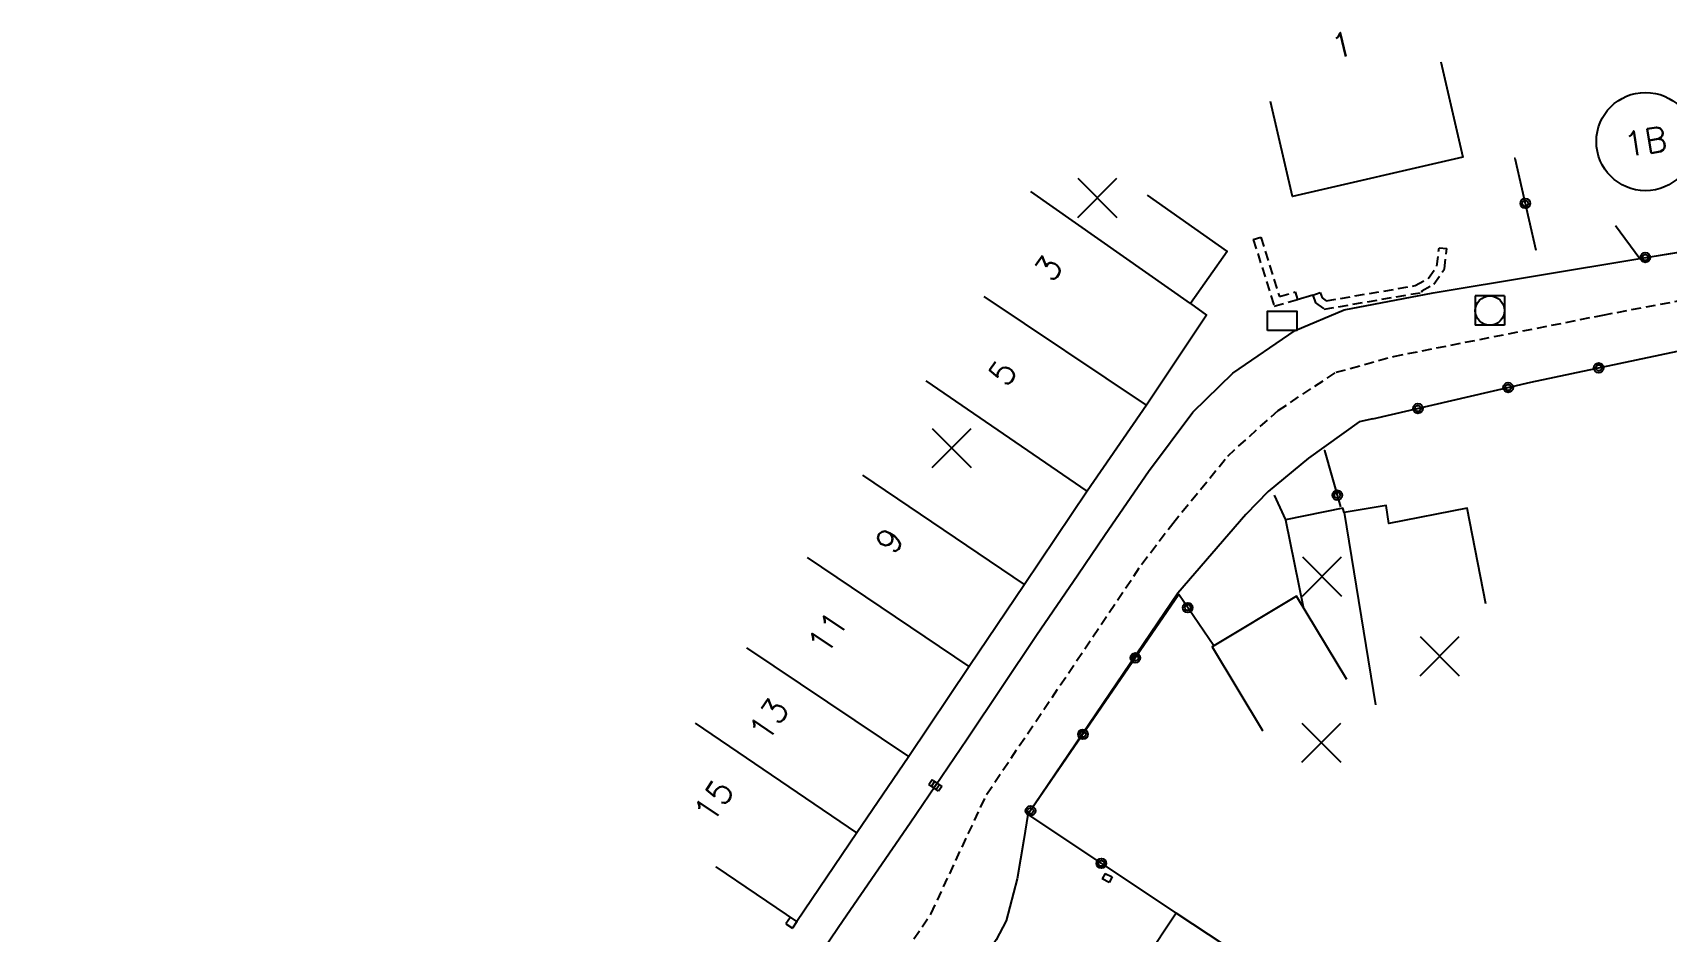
# Model space of a CAD drawing. Header units: millimetres. Extents: x 133000 to 134000, y 143000 to 144000.
# Drawn here: x 133111.5 to 133195.3, y 143533.3 to 143579.3 of the extents above; entities that cross this region are included whole.
import ezdxf
from ezdxf.enums import TextEntityAlignment as Align

# ---------------------------------------------------------------- set-up
doc = ezdxf.new("R2010")
doc.units = ezdxf.units.MM
doc.linetypes.add('DASHED', pattern=[0.75, 0.5, -0.25])
doc.layers.get('0').update_dxf_attribs({"linetype": 'CONTINUOUS'})
for name, color, linetype in [('W0001', 6, 'DASHED'), ('W0008', 7, 'CONTINUOUS'), ('W0100', 7, 'CONTINUOUS'), ('W0105', 7, 'CONTINUOUS'), ('W0112', 1, 'DASHED'), ('W0322', 7, 'CONTINUOUS'), ('W0400', 7, 'CONTINUOUS'), ('W0420', 7, 'CONTINUOUS'), ('W0991', 7, 'CONTINUOUS'), ('W1102', 7, 'CONTINUOUS'), ('W1471', 7, 'CONTINUOUS')]:
    doc.layers.add(name, color=color, linetype=linetype)
doc.styles.get("Standard").update_dxf_attribs({"font": 'romans.shx', "width": 0.85})

# ---------------------------------------------------------------- blocks, each defined once
blk = doc.blocks.new('T400')
for p, q in [((-0.15, 0.3), (0.15, 0.3)), ((-0.15, -0.25), (-0.15, 0.3)), ((-0.15, 0.15), (0.15, 0.15)), ((-0.15, 0), (0.15, 0)), ((0.15, 0.3), (0.15, -0.25)), ((-0.15, -0.15), (0.15, -0.15)), ((-0.15, -0.25), (-0.15, -0.3)), ((-0.15, -0.3), (0.15, -0.3)), ((0.15, -0.3), (0.15, -0.25))]:
    blk.add_line(p, q)
blk = doc.blocks.new('t991o')
at = {"color": 0, "linetype": 'Continuous'}
for p, q in [((-1, 1), (1, -1)), ((-1, -1), (1, 1))]:
    blk.add_line(p, q, dxfattribs=at)
blk = doc.blocks.new('T1471')
at = {"color": 0, "linetype": 'Continuous', "flags": 128}
blk.add_lwpolyline([(-0.75, -0.5), (-0.75, 0.5), (0.75, 0.5), (0.75, -0.5), (-0.75, -0.5)], dxfattribs=at)
blk = doc.blocks.new('T420')
for p, q in [((0.75, 0.75), (-0.75, 0.75)), ((-0.75, 0.75), (-0.75, -0.75)), ((0.75, 0.75), (0.75, -0.75)), ((0.75, -0.75), (-0.75, -0.75))]:
    blk.add_line(p, q)
blk.add_ellipse((0, 0), major_axis=(-0.53, 0.53), ratio=1, start_param=3.926991, end_param=10.210176)
blk = doc.blocks.new('t322o')
at = {"color": 0, "linetype": 'Continuous'}
for radius in [0.25, 0.15]:
    blk.add_circle((0, 0), radius, dxfattribs=at)

msp = doc.modelspace()

# ---------------------------------------------------------------- linework, layer by layer
at = {"layer": 'W0001'}
msp.add_lwpolyline([(133111.534, 143462.052), (133113.54, 143465.792), (133117.696, 143472.072), (133123.208, 143482.365), (133126.246, 143487.671), (133129.316, 143492.589), (133135.32, 143501.494), (133147.404, 143519.248), (133157.582, 143534.184), (133160.422, 143540.286), (133168.369, 143552.074), (133169.961, 143554.179), (133172.778, 143557.626), (133175.368, 143559.968), (133178.34, 143561.918), (133181.278, 143562.732), (133192.008, 143564.852), (133212.772, 143568.781)], dxfattribs=at)
at = {"layer": 'W0008'}
for points in [[(133111.746, 143468.434), (133119.715, 143483.294), (133122.174, 143487.889), (133122.428, 143488.255), (133126.163, 143494.28), (133130.437, 143500.552), (133133.556, 143505.169), (133143.278, 143519.411), (133146.691, 143524.457), (133153.071, 143533.837), (133156.508, 143538.838), (133157.799, 143540.742), (133159.433, 143543.131), (133162.978, 143548.452), (133165.1, 143551.54), (133166.502, 143553.603), (133168.723, 143556.841), (133170.991, 143559.876), (133173.04, 143561.877), (133176.231, 143564.064), (133178.749, 143565.119), (133183.306, 143565.985), (133193.897, 143567.757), (133212.34, 143570.727)], [(133180.215, 143559.529), (133179.519, 143559.384), (133176.914, 143557.523), (133174.845, 143555.81), (133173.708, 143554.637), (133170.23, 143550.6), (133162.543, 143539.257), (133162.328, 143537.982), (133161.988, 143535.96), (133161.429, 143533.816), (133160.909, 143532.835), (133160.13, 143531.65), (133151.6, 143519.178), (133139.476, 143501.353), (133133.97, 143493.256), (133130.318, 143487.541), (133128.048, 143483.774), (133126.572, 143481.193), (133121.801, 143472.296), (133116.374, 143462.025), (133115.602, 143460.551), (133115.452, 143460.266)]]:
    msp.add_lwpolyline(points, dxfattribs=at)
at = {"layer": 'W0100'}
for points in [[(133183.701, 143577.823), (133184.83, 143572.952), (133176.103, 143570.929), (133174.974, 143575.8), (133174.974, 143575.8), (133174.974, 143575.8), (133174.974, 143575.8), (133174.974, 143575.8), (133174.974, 143575.8), (133174.974, 143575.8), (133174.974, 143575.8), (133174.974, 143575.8), (133174.974, 143575.8), (133174.974, 143575.8), (133174.974, 143575.8), (133174.974, 143575.8), (133174.974, 143575.8), (133174.974, 143575.8), (133174.974, 143575.8), (133174.974, 143575.8), (133174.974, 143575.8), (133174.974, 143575.8), (133174.974, 143575.8), (133174.974, 143575.8), (133174.974, 143575.8), (133174.974, 143575.8), (133174.974, 143575.8), (133174.974, 143575.8), (133174.974, 143575.8), (133174.974, 143575.8), (133174.974, 143575.8), (133174.974, 143575.8), (133174.974, 143575.8), (133174.974, 143575.8), (133174.974, 143575.8), (133174.974, 143575.8), (133174.974, 143575.8), (133174.974, 143575.8), (133174.974, 143575.8), (133174.974, 143575.8), (133174.974, 143575.8), (133174.974, 143575.8), (133174.974, 143575.8), (133174.974, 143575.8), (133174.974, 143575.8), (133174.974, 143575.8), (133174.974, 143575.8), (133174.974, 143575.8), (133174.974, 143575.8), (133174.974, 143575.8), (133174.974, 143575.8), (133174.974, 143575.8), (133174.974, 143575.8), (133174.974, 143575.8), (133174.974, 143575.8), (133174.974, 143575.8), (133174.974, 143575.8), (133174.974, 143575.8), (133174.974, 143575.8), (133174.974, 143575.8), (133174.974, 143575.8), (133174.974, 143575.8), (133174.974, 143575.8), (133174.974, 143575.8), (133174.974, 143575.8), (133174.974, 143575.8), (133174.974, 143575.8), (133174.974, 143575.8), (133174.974, 143575.8), (133174.974, 143575.8), (133174.974, 143575.8), (133174.974, 143575.8), (133174.974, 143575.8), (133174.974, 143575.8), (133174.974, 143575.8), (133174.974, 143575.8), (133174.974, 143575.8), (133174.974, 143575.8), (133174.974, 143575.8), (133174.974, 143575.8), (133174.974, 143575.8), (133174.974, 143575.8), (133174.974, 143575.8), (133174.974, 143575.8), (133174.974, 143575.8), (133174.974, 143575.8), (133174.974, 143575.8), (133174.974, 143575.8), (133174.974, 143575.8), (133174.974, 143575.8), (133174.974, 143575.8), (133174.974, 143575.8), (133174.974, 143575.8), (133174.974, 143575.8), (133174.974, 143575.8), (133174.974, 143575.8), (133174.974, 143575.8), (133174.974, 143575.8), (133174.974, 143575.8), (133174.974, 143575.8), (133174.974, 143575.8), (133174.974, 143575.8), (133174.974, 143575.8), (133174.974, 143575.8), (133174.974, 143575.8), (133174.974, 143575.8), (133174.974, 143575.8), (133174.974, 143575.8), (133174.974, 143575.8), (133174.974, 143575.8), (133174.974, 143575.8), (133174.974, 143575.8), (133174.974, 143575.8), (133174.974, 143575.8), (133174.974, 143575.8), (133174.974, 143575.8), (133174.974, 143575.8), (133174.974, 143575.8), (133174.974, 143575.8), (133174.974, 143575.8)], [(133168.653, 143570.988), (133172.745, 143568.115), (133170.871, 143565.445), (133171.696, 143564.847), (133168.609, 143560.241), (133165.569, 143555.82), (133163.978, 143553.442), (133162.37, 143551.049), (133159.528, 143546.84), (133156.433, 143542.226), (133153.767, 143538.312), (133150.704, 143533.773), (133146.56, 143536.571), (133146.56, 143536.571), (133146.56, 143536.571), (133146.56, 143536.571), (133146.56, 143536.571), (133146.56, 143536.571), (133146.56, 143536.571), (133146.56, 143536.571), (133146.56, 143536.571), (133146.56, 143536.571), (133146.56, 143536.571), (133146.56, 143536.571), (133146.56, 143536.571), (133146.56, 143536.571), (133146.56, 143536.571), (133146.56, 143536.571), (133146.56, 143536.571), (133146.56, 143536.571), (133146.56, 143536.571), (133146.56, 143536.571), (133146.56, 143536.571), (133146.56, 143536.571), (133146.56, 143536.571), (133146.56, 143536.571), (133146.56, 143536.571), (133146.56, 143536.571), (133146.56, 143536.571), (133146.56, 143536.571), (133146.56, 143536.571), (133146.56, 143536.571), (133146.56, 143536.571), (133146.56, 143536.571), (133146.56, 143536.571), (133146.56, 143536.571), (133146.56, 143536.571), (133146.56, 143536.571), (133146.56, 143536.571), (133146.56, 143536.571), (133146.56, 143536.571), (133146.56, 143536.571), (133146.56, 143536.571), (133146.56, 143536.571), (133146.56, 143536.571), (133146.56, 143536.571), (133146.56, 143536.571), (133146.56, 143536.571), (133146.56, 143536.571), (133146.56, 143536.571), (133146.56, 143536.571), (133146.56, 143536.571), (133146.56, 143536.571), (133146.56, 143536.571), (133146.56, 143536.571), (133146.56, 143536.571), (133146.56, 143536.571), (133146.56, 143536.571), (133146.56, 143536.571), (133146.56, 143536.571), (133146.56, 143536.571), (133146.56, 143536.571), (133146.56, 143536.571), (133146.56, 143536.571), (133146.56, 143536.571), (133146.56, 143536.571), (133146.56, 143536.571), (133146.56, 143536.571), (133146.56, 143536.571), (133146.56, 143536.571), (133146.56, 143536.571), (133146.56, 143536.571), (133146.56, 143536.571), (133146.56, 143536.571), (133146.56, 143536.571), (133146.56, 143536.571), (133146.56, 143536.571), (133146.56, 143536.571), (133146.56, 143536.571), (133146.56, 143536.571), (133146.56, 143536.571), (133146.56, 143536.571), (133146.56, 143536.571), (133146.56, 143536.571), (133146.56, 143536.571), (133146.56, 143536.571), (133146.56, 143536.571), (133146.56, 143536.571), (133146.56, 143536.571), (133146.56, 143536.571), (133146.56, 143536.571), (133146.56, 143536.571), (133146.56, 143536.571), (133146.56, 143536.571), (133146.56, 143536.571), (133146.56, 143536.571), (133146.56, 143536.571), (133146.56, 143536.571), (133146.56, 143536.571), (133146.56, 143536.571), (133146.56, 143536.571), (133146.56, 143536.571), (133146.56, 143536.571), (133146.56, 143536.571), (133146.56, 143536.571), (133146.56, 143536.571), (133146.56, 143536.571), (133146.56, 143536.571), (133146.56, 143536.571), (133146.56, 143536.571)], [(133186.001, 143550.047), (133185.05, 143554.955), (133181.041, 143554.179), (133180.895, 143555.089), (133178.75, 143554.74), (133178.677, 143554.956), (133175.739, 143554.361), (133176.64, 143549.905)], [(133178.888, 143546.169), (133176.31, 143550.453), (133171.991, 143547.853), (133174.57, 143543.569), (133174.57, 143543.569), (133174.57, 143543.569), (133174.57, 143543.569), (133174.57, 143543.569), (133174.57, 143543.569), (133174.57, 143543.569), (133174.57, 143543.569), (133174.57, 143543.569), (133174.57, 143543.569), (133174.57, 143543.569), (133174.57, 143543.569), (133174.57, 143543.569), (133174.57, 143543.569), (133174.57, 143543.569), (133174.57, 143543.569), (133174.57, 143543.569), (133174.57, 143543.569), (133174.57, 143543.569), (133174.57, 143543.569), (133174.57, 143543.569), (133174.57, 143543.569), (133174.57, 143543.569), (133174.57, 143543.569), (133174.57, 143543.569), (133174.57, 143543.569), (133174.57, 143543.569), (133174.57, 143543.569), (133174.57, 143543.569), (133174.57, 143543.569), (133174.57, 143543.569), (133174.57, 143543.569), (133174.57, 143543.569), (133174.57, 143543.569), (133174.57, 143543.569), (133174.57, 143543.569), (133174.57, 143543.569), (133174.57, 143543.569), (133174.57, 143543.569), (133174.57, 143543.569), (133174.57, 143543.569), (133174.57, 143543.569), (133174.57, 143543.569), (133174.57, 143543.569), (133174.57, 143543.569), (133174.57, 143543.569), (133174.57, 143543.569), (133174.57, 143543.569), (133174.57, 143543.569), (133174.57, 143543.569), (133174.57, 143543.569), (133174.57, 143543.569), (133174.57, 143543.569), (133174.57, 143543.569), (133174.57, 143543.569), (133174.57, 143543.569), (133174.57, 143543.569), (133174.57, 143543.569), (133174.57, 143543.569), (133174.57, 143543.569), (133174.57, 143543.569), (133174.57, 143543.569), (133174.57, 143543.569), (133174.57, 143543.569), (133174.57, 143543.569), (133174.57, 143543.569), (133174.57, 143543.569), (133174.57, 143543.569), (133174.57, 143543.569), (133174.57, 143543.569), (133174.57, 143543.569), (133174.57, 143543.569), (133174.57, 143543.569), (133174.57, 143543.569), (133174.57, 143543.569), (133174.57, 143543.569), (133174.57, 143543.569), (133174.57, 143543.569), (133174.57, 143543.569), (133174.57, 143543.569), (133174.57, 143543.569), (133174.57, 143543.569), (133174.57, 143543.569), (133174.57, 143543.569), (133174.57, 143543.569), (133174.57, 143543.569), (133174.57, 143543.569), (133174.57, 143543.569), (133174.57, 143543.569), (133174.57, 143543.569), (133174.57, 143543.569), (133174.57, 143543.569), (133174.57, 143543.569), (133174.57, 143543.569), (133174.57, 143543.569), (133174.57, 143543.569), (133174.57, 143543.569), (133174.57, 143543.569), (133174.57, 143543.569), (133174.57, 143543.569), (133174.57, 143543.569), (133174.57, 143543.569), (133174.57, 143543.569), (133174.57, 143543.569), (133174.57, 143543.569), (133174.57, 143543.569), (133174.57, 143543.569), (133174.57, 143543.569), (133174.57, 143543.569), (133174.57, 143543.569), (133174.57, 143543.569), (133174.57, 143543.569), (133174.57, 143543.569), (133174.57, 143543.569), (133174.57, 143543.569), (133174.57, 143543.569), (133174.57, 143543.569)], [(133174.3, 143531.45), (133170.13, 143534.209), (133166.894, 143529.319)]]:
    msp.add_lwpolyline(points, dxfattribs=at)
at = {"layer": 'W0105'}
msp.add_line((133176.343, 143565.645), (133177.145, 143565.884), dxfattribs=at)
at = {"layer": 'W0112'}
for points in [[(133174.092, 143568.721), (133174.474, 143568.841), (133175.429, 143565.802), (133176.238, 143566.034), (133176.348, 143565.65), (133176.348, 143565.65), (133176.348, 143565.65), (133176.348, 143565.65), (133176.348, 143565.65), (133176.348, 143565.65), (133176.348, 143565.65), (133176.348, 143565.65), (133176.348, 143565.65), (133176.348, 143565.65), (133176.348, 143565.65), (133176.348, 143565.65), (133176.348, 143565.65), (133176.348, 143565.65), (133176.348, 143565.65), (133176.348, 143565.65), (133176.348, 143565.65), (133176.348, 143565.65), (133176.348, 143565.65), (133176.348, 143565.65), (133176.348, 143565.65), (133176.348, 143565.65), (133176.348, 143565.65), (133176.348, 143565.65), (133176.348, 143565.65), (133176.348, 143565.65), (133176.348, 143565.65), (133176.348, 143565.65), (133176.348, 143565.65), (133176.348, 143565.65), (133176.348, 143565.65), (133176.348, 143565.65), (133176.348, 143565.65), (133176.348, 143565.65), (133176.348, 143565.65), (133176.348, 143565.65), (133176.348, 143565.65), (133176.348, 143565.65), (133176.348, 143565.65), (133176.348, 143565.65), (133176.348, 143565.65), (133176.348, 143565.65), (133176.348, 143565.65), (133176.348, 143565.65), (133176.348, 143565.65), (133176.348, 143565.65), (133176.348, 143565.65), (133176.348, 143565.65), (133176.348, 143565.65), (133176.348, 143565.65), (133176.348, 143565.65), (133176.348, 143565.65), (133176.348, 143565.65), (133176.348, 143565.65), (133176.348, 143565.65), (133176.348, 143565.65), (133176.348, 143565.65), (133176.348, 143565.65), (133176.348, 143565.65), (133176.348, 143565.65), (133176.348, 143565.65), (133176.348, 143565.65), (133176.348, 143565.65), (133176.348, 143565.65), (133176.348, 143565.65), (133176.348, 143565.65), (133176.348, 143565.65), (133176.348, 143565.65), (133176.348, 143565.65), (133176.348, 143565.65), (133176.348, 143565.65), (133176.348, 143565.65), (133176.348, 143565.65), (133176.348, 143565.65), (133176.348, 143565.65), (133176.348, 143565.65), (133176.348, 143565.65), (133176.348, 143565.65), (133176.348, 143565.65), (133176.348, 143565.65), (133176.348, 143565.65), (133176.348, 143565.65), (133176.348, 143565.65), (133176.348, 143565.65), (133176.348, 143565.65), (133176.348, 143565.65), (133176.348, 143565.65), (133176.348, 143565.65), (133176.348, 143565.65), (133176.348, 143565.65), (133176.348, 143565.65), (133176.348, 143565.65), (133176.348, 143565.65), (133176.348, 143565.65), (133176.348, 143565.65), (133176.348, 143565.65), (133176.348, 143565.65), (133176.348, 143565.65), (133176.348, 143565.65), (133176.348, 143565.65), (133176.348, 143565.65), (133176.348, 143565.65), (133176.348, 143565.65), (133176.348, 143565.65), (133176.348, 143565.65), (133176.348, 143565.65), (133176.348, 143565.65), (133176.348, 143565.65), (133176.348, 143565.65), (133176.348, 143565.65), (133176.348, 143565.65), (133176.348, 143565.65), (133176.348, 143565.65), (133176.348, 143565.65), (133176.348, 143565.65), (133176.348, 143565.65)], [(133174.092, 143568.721), (133175.165, 143565.309), (133176.348, 143565.65), (133176.348, 143565.65), (133176.348, 143565.65), (133176.348, 143565.65), (133176.348, 143565.65), (133176.348, 143565.65), (133176.348, 143565.65), (133176.348, 143565.65), (133176.348, 143565.65), (133176.348, 143565.65), (133176.348, 143565.65), (133176.348, 143565.65), (133176.348, 143565.65), (133176.348, 143565.65), (133176.348, 143565.65), (133176.348, 143565.65), (133176.348, 143565.65), (133176.348, 143565.65), (133176.348, 143565.65), (133176.348, 143565.65), (133176.348, 143565.65), (133176.348, 143565.65), (133176.348, 143565.65), (133176.348, 143565.65), (133176.348, 143565.65), (133176.348, 143565.65), (133176.348, 143565.65), (133176.348, 143565.65), (133176.348, 143565.65), (133176.348, 143565.65), (133176.348, 143565.65), (133176.348, 143565.65), (133176.348, 143565.65), (133176.348, 143565.65), (133176.348, 143565.65), (133176.348, 143565.65), (133176.348, 143565.65), (133176.348, 143565.65), (133176.348, 143565.65), (133176.348, 143565.65), (133176.348, 143565.65), (133176.348, 143565.65), (133176.348, 143565.65), (133176.348, 143565.65), (133176.348, 143565.65), (133176.348, 143565.65), (133176.348, 143565.65), (133176.348, 143565.65), (133176.348, 143565.65), (133176.348, 143565.65), (133176.348, 143565.65), (133176.348, 143565.65), (133176.348, 143565.65), (133176.348, 143565.65), (133176.348, 143565.65), (133176.348, 143565.65), (133176.348, 143565.65), (133176.348, 143565.65), (133176.348, 143565.65), (133176.348, 143565.65), (133176.348, 143565.65), (133176.348, 143565.65), (133176.348, 143565.65), (133176.348, 143565.65), (133176.348, 143565.65), (133176.348, 143565.65), (133176.348, 143565.65), (133176.348, 143565.65), (133176.348, 143565.65), (133176.348, 143565.65), (133176.348, 143565.65), (133176.348, 143565.65), (133176.348, 143565.65), (133176.348, 143565.65), (133176.348, 143565.65), (133176.348, 143565.65), (133176.348, 143565.65), (133176.348, 143565.65), (133176.348, 143565.65), (133176.348, 143565.65), (133176.348, 143565.65), (133176.348, 143565.65), (133176.348, 143565.65), (133176.348, 143565.65), (133176.348, 143565.65), (133176.348, 143565.65), (133176.348, 143565.65), (133176.348, 143565.65), (133176.348, 143565.65), (133176.348, 143565.65), (133176.348, 143565.65), (133176.348, 143565.65), (133176.348, 143565.65), (133176.348, 143565.65), (133176.348, 143565.65), (133176.348, 143565.65), (133176.348, 143565.65), (133176.348, 143565.65), (133176.348, 143565.65), (133176.348, 143565.65), (133176.348, 143565.65), (133176.348, 143565.65), (133176.348, 143565.65), (133176.348, 143565.65), (133176.348, 143565.65), (133176.348, 143565.65), (133176.348, 143565.65), (133176.348, 143565.65), (133176.348, 143565.65), (133176.348, 143565.65), (133176.348, 143565.65), (133176.348, 143565.65), (133176.348, 143565.65), (133176.348, 143565.65), (133176.348, 143565.65), (133176.348, 143565.65), (133176.348, 143565.65), (133176.348, 143565.65)], [(133177.138, 143565.876), (133177.514, 143566.012), (133177.618, 143565.728), (133177.822, 143565.576), (133182.392, 143566.361), (133183.072, 143566.737), (133183.503, 143567.364), (133183.608, 143568.3), (133184.005, 143568.256), (133184.005, 143568.256), (133184.005, 143568.256), (133184.005, 143568.256), (133184.005, 143568.256), (133184.005, 143568.256), (133184.005, 143568.256), (133184.005, 143568.256), (133184.005, 143568.256), (133184.005, 143568.256), (133184.005, 143568.256), (133184.005, 143568.256), (133184.005, 143568.256), (133184.005, 143568.256), (133184.005, 143568.256), (133184.005, 143568.256), (133184.005, 143568.256), (133184.005, 143568.256), (133184.005, 143568.256), (133184.005, 143568.256), (133184.005, 143568.256), (133184.005, 143568.256), (133184.005, 143568.256), (133184.005, 143568.256), (133184.005, 143568.256), (133184.005, 143568.256), (133184.005, 143568.256), (133184.005, 143568.256), (133184.005, 143568.256), (133184.005, 143568.256), (133184.005, 143568.256), (133184.005, 143568.256), (133184.005, 143568.256), (133184.005, 143568.256), (133184.005, 143568.256), (133184.005, 143568.256), (133184.005, 143568.256), (133184.005, 143568.256), (133184.005, 143568.256), (133184.005, 143568.256), (133184.005, 143568.256), (133184.005, 143568.256), (133184.005, 143568.256), (133184.005, 143568.256), (133184.005, 143568.256), (133184.005, 143568.256), (133184.005, 143568.256), (133184.005, 143568.256), (133184.005, 143568.256), (133184.005, 143568.256), (133184.005, 143568.256), (133184.005, 143568.256), (133184.005, 143568.256), (133184.005, 143568.256), (133184.005, 143568.256), (133184.005, 143568.256), (133184.005, 143568.256), (133184.005, 143568.256), (133184.005, 143568.256), (133184.005, 143568.256), (133184.005, 143568.256), (133184.005, 143568.256), (133184.005, 143568.256), (133184.005, 143568.256), (133184.005, 143568.256), (133184.005, 143568.256), (133184.005, 143568.256), (133184.005, 143568.256), (133184.005, 143568.256), (133184.005, 143568.256), (133184.005, 143568.256), (133184.005, 143568.256), (133184.005, 143568.256), (133184.005, 143568.256), (133184.005, 143568.256), (133184.005, 143568.256), (133184.005, 143568.256), (133184.005, 143568.256), (133184.005, 143568.256), (133184.005, 143568.256), (133184.005, 143568.256), (133184.005, 143568.256), (133184.005, 143568.256), (133184.005, 143568.256), (133184.005, 143568.256), (133184.005, 143568.256), (133184.005, 143568.256), (133184.005, 143568.256), (133184.005, 143568.256), (133184.005, 143568.256), (133184.005, 143568.256), (133184.005, 143568.256), (133184.005, 143568.256), (133184.005, 143568.256), (133184.005, 143568.256), (133184.005, 143568.256), (133184.005, 143568.256), (133184.005, 143568.256), (133184.005, 143568.256), (133184.005, 143568.256), (133184.005, 143568.256), (133184.005, 143568.256), (133184.005, 143568.256), (133184.005, 143568.256), (133184.005, 143568.256), (133184.005, 143568.256), (133184.005, 143568.256), (133184.005, 143568.256), (133184.005, 143568.256), (133184.005, 143568.256), (133184.005, 143568.256), (133184.005, 143568.256)], [(133177.138, 143565.876), (133177.283, 143565.479), (133177.721, 143565.153), (133182.747, 143566.016), (133182.725, 143566.088), (133183.348, 143566.432), (133183.889, 143567.22), (133184.005, 143568.256), (133184.005, 143568.256), (133184.005, 143568.256), (133184.005, 143568.256), (133184.005, 143568.256), (133184.005, 143568.256), (133184.005, 143568.256), (133184.005, 143568.256), (133184.005, 143568.256), (133184.005, 143568.256), (133184.005, 143568.256), (133184.005, 143568.256), (133184.005, 143568.256), (133184.005, 143568.256), (133184.005, 143568.256), (133184.005, 143568.256), (133184.005, 143568.256), (133184.005, 143568.256), (133184.005, 143568.256), (133184.005, 143568.256), (133184.005, 143568.256), (133184.005, 143568.256), (133184.005, 143568.256), (133184.005, 143568.256), (133184.005, 143568.256), (133184.005, 143568.256), (133184.005, 143568.256), (133184.005, 143568.256), (133184.005, 143568.256), (133184.005, 143568.256), (133184.005, 143568.256), (133184.005, 143568.256), (133184.005, 143568.256), (133184.005, 143568.256), (133184.005, 143568.256), (133184.005, 143568.256), (133184.005, 143568.256), (133184.005, 143568.256), (133184.005, 143568.256), (133184.005, 143568.256), (133184.005, 143568.256), (133184.005, 143568.256), (133184.005, 143568.256), (133184.005, 143568.256), (133184.005, 143568.256), (133184.005, 143568.256), (133184.005, 143568.256), (133184.005, 143568.256), (133184.005, 143568.256), (133184.005, 143568.256), (133184.005, 143568.256), (133184.005, 143568.256), (133184.005, 143568.256), (133184.005, 143568.256), (133184.005, 143568.256), (133184.005, 143568.256), (133184.005, 143568.256), (133184.005, 143568.256), (133184.005, 143568.256), (133184.005, 143568.256), (133184.005, 143568.256), (133184.005, 143568.256), (133184.005, 143568.256), (133184.005, 143568.256), (133184.005, 143568.256), (133184.005, 143568.256), (133184.005, 143568.256), (133184.005, 143568.256), (133184.005, 143568.256), (133184.005, 143568.256), (133184.005, 143568.256), (133184.005, 143568.256), (133184.005, 143568.256), (133184.005, 143568.256), (133184.005, 143568.256), (133184.005, 143568.256), (133184.005, 143568.256), (133184.005, 143568.256), (133184.005, 143568.256), (133184.005, 143568.256), (133184.005, 143568.256), (133184.005, 143568.256), (133184.005, 143568.256), (133184.005, 143568.256), (133184.005, 143568.256), (133184.005, 143568.256), (133184.005, 143568.256), (133184.005, 143568.256), (133184.005, 143568.256), (133184.005, 143568.256), (133184.005, 143568.256), (133184.005, 143568.256), (133184.005, 143568.256), (133184.005, 143568.256), (133184.005, 143568.256), (133184.005, 143568.256), (133184.005, 143568.256), (133184.005, 143568.256), (133184.005, 143568.256), (133184.005, 143568.256), (133184.005, 143568.256), (133184.005, 143568.256), (133184.005, 143568.256), (133184.005, 143568.256), (133184.005, 143568.256), (133184.005, 143568.256), (133184.005, 143568.256), (133184.005, 143568.256), (133184.005, 143568.256), (133184.005, 143568.256), (133184.005, 143568.256), (133184.005, 143568.256), (133184.005, 143568.256)], [(133166.491, 143536.242), (133166.352, 143535.956), (133166.352, 143535.956), (133166.352, 143535.956), (133166.352, 143535.956), (133166.352, 143535.956), (133166.352, 143535.956), (133166.352, 143535.956), (133166.352, 143535.956), (133166.352, 143535.956), (133166.352, 143535.956), (133166.352, 143535.956), (133166.352, 143535.956), (133166.352, 143535.956), (133166.352, 143535.956), (133166.352, 143535.956), (133166.352, 143535.956), (133166.352, 143535.956), (133166.352, 143535.956), (133166.352, 143535.956), (133166.352, 143535.956), (133166.352, 143535.956), (133166.352, 143535.956), (133166.352, 143535.956), (133166.352, 143535.956), (133166.352, 143535.956), (133166.352, 143535.956), (133166.352, 143535.956), (133166.352, 143535.956), (133166.352, 143535.956), (133166.352, 143535.956), (133166.352, 143535.956), (133166.352, 143535.956), (133166.352, 143535.956), (133166.352, 143535.956), (133166.352, 143535.956), (133166.352, 143535.956), (133166.352, 143535.956), (133166.352, 143535.956), (133166.352, 143535.956), (133166.352, 143535.956), (133166.352, 143535.956), (133166.352, 143535.956), (133166.352, 143535.956), (133166.352, 143535.956), (133166.352, 143535.956), (133166.352, 143535.956), (133166.352, 143535.956), (133166.352, 143535.956), (133166.352, 143535.956), (133166.352, 143535.956), (133166.352, 143535.956), (133166.352, 143535.956), (133166.352, 143535.956), (133166.352, 143535.956), (133166.352, 143535.956), (133166.352, 143535.956), (133166.352, 143535.956), (133166.352, 143535.956), (133166.352, 143535.956), (133166.352, 143535.956), (133166.352, 143535.956), (133166.352, 143535.956), (133166.352, 143535.956), (133166.352, 143535.956), (133166.352, 143535.956), (133166.352, 143535.956), (133166.352, 143535.956), (133166.352, 143535.956), (133166.352, 143535.956), (133166.352, 143535.956), (133166.352, 143535.956), (133166.352, 143535.956), (133166.352, 143535.956), (133166.352, 143535.956), (133166.352, 143535.956), (133166.352, 143535.956), (133166.352, 143535.956), (133166.352, 143535.956), (133166.352, 143535.956), (133166.352, 143535.956), (133166.352, 143535.956), (133166.352, 143535.956), (133166.352, 143535.956), (133166.352, 143535.956), (133166.352, 143535.956), (133166.352, 143535.956), (133166.352, 143535.956), (133166.352, 143535.956), (133166.352, 143535.956), (133166.352, 143535.956), (133166.352, 143535.956), (133166.352, 143535.956), (133166.352, 143535.956), (133166.352, 143535.956), (133166.352, 143535.956), (133166.352, 143535.956), (133166.352, 143535.956), (133166.352, 143535.956), (133166.352, 143535.956), (133166.352, 143535.956), (133166.352, 143535.956), (133166.352, 143535.956), (133166.352, 143535.956), (133166.352, 143535.956), (133166.352, 143535.956), (133166.352, 143535.956), (133166.352, 143535.956), (133166.352, 143535.956), (133166.352, 143535.956), (133166.352, 143535.956), (133166.352, 143535.956), (133166.352, 143535.956), (133166.352, 143535.956), (133166.352, 143535.956), (133166.352, 143535.956), (133166.352, 143535.956), (133166.352, 143535.956), (133166.352, 143535.956), (133166.352, 143535.956)], [(133166.491, 143536.242), (133166.851, 143536.067), (133166.711, 143535.781), (133166.352, 143535.956), (133166.352, 143535.956), (133166.352, 143535.956), (133166.352, 143535.956), (133166.352, 143535.956), (133166.352, 143535.956), (133166.352, 143535.956), (133166.352, 143535.956), (133166.352, 143535.956), (133166.352, 143535.956), (133166.352, 143535.956), (133166.352, 143535.956), (133166.352, 143535.956), (133166.352, 143535.956), (133166.352, 143535.956), (133166.352, 143535.956), (133166.352, 143535.956), (133166.352, 143535.956), (133166.352, 143535.956), (133166.352, 143535.956), (133166.352, 143535.956), (133166.352, 143535.956), (133166.352, 143535.956), (133166.352, 143535.956), (133166.352, 143535.956), (133166.352, 143535.956), (133166.352, 143535.956), (133166.352, 143535.956), (133166.352, 143535.956), (133166.352, 143535.956), (133166.352, 143535.956), (133166.352, 143535.956), (133166.352, 143535.956), (133166.352, 143535.956), (133166.352, 143535.956), (133166.352, 143535.956), (133166.352, 143535.956), (133166.352, 143535.956), (133166.352, 143535.956), (133166.352, 143535.956), (133166.352, 143535.956), (133166.352, 143535.956), (133166.352, 143535.956), (133166.352, 143535.956), (133166.352, 143535.956), (133166.352, 143535.956), (133166.352, 143535.956), (133166.352, 143535.956), (133166.352, 143535.956), (133166.352, 143535.956), (133166.352, 143535.956), (133166.352, 143535.956), (133166.352, 143535.956), (133166.352, 143535.956), (133166.352, 143535.956), (133166.352, 143535.956), (133166.352, 143535.956), (133166.352, 143535.956), (133166.352, 143535.956), (133166.352, 143535.956), (133166.352, 143535.956), (133166.352, 143535.956), (133166.352, 143535.956), (133166.352, 143535.956), (133166.352, 143535.956), (133166.352, 143535.956), (133166.352, 143535.956), (133166.352, 143535.956), (133166.352, 143535.956), (133166.352, 143535.956), (133166.352, 143535.956), (133166.352, 143535.956), (133166.352, 143535.956), (133166.352, 143535.956), (133166.352, 143535.956), (133166.352, 143535.956), (133166.352, 143535.956), (133166.352, 143535.956), (133166.352, 143535.956), (133166.352, 143535.956), (133166.352, 143535.956), (133166.352, 143535.956), (133166.352, 143535.956), (133166.352, 143535.956), (133166.352, 143535.956), (133166.352, 143535.956), (133166.352, 143535.956), (133166.352, 143535.956), (133166.352, 143535.956), (133166.352, 143535.956), (133166.352, 143535.956), (133166.352, 143535.956), (133166.352, 143535.956), (133166.352, 143535.956), (133166.352, 143535.956), (133166.352, 143535.956), (133166.352, 143535.956), (133166.352, 143535.956), (133166.352, 143535.956), (133166.352, 143535.956), (133166.352, 143535.956), (133166.352, 143535.956), (133166.352, 143535.956), (133166.352, 143535.956), (133166.352, 143535.956), (133166.352, 143535.956), (133166.352, 143535.956), (133166.352, 143535.956), (133166.352, 143535.956), (133166.352, 143535.956), (133166.352, 143535.956), (133166.352, 143535.956), (133166.352, 143535.956), (133166.352, 143535.956), (133166.352, 143535.956), (133166.352, 143535.956), (133166.352, 143535.956)], [(133150.697, 143533.772), (133150.364, 143533.992), (133150.14, 143533.655), (133150.474, 143533.435), (133150.474, 143533.435), (133150.474, 143533.435), (133150.474, 143533.435), (133150.474, 143533.435), (133150.474, 143533.435), (133150.474, 143533.435), (133150.474, 143533.435), (133150.474, 143533.435), (133150.474, 143533.435), (133150.474, 143533.435), (133150.474, 143533.435), (133150.474, 143533.435), (133150.474, 143533.435), (133150.474, 143533.435), (133150.474, 143533.435), (133150.474, 143533.435), (133150.474, 143533.435), (133150.474, 143533.435), (133150.474, 143533.435), (133150.474, 143533.435), (133150.474, 143533.435), (133150.474, 143533.435), (133150.474, 143533.435), (133150.474, 143533.435), (133150.474, 143533.435), (133150.474, 143533.435), (133150.474, 143533.435), (133150.474, 143533.435), (133150.474, 143533.435), (133150.474, 143533.435), (133150.474, 143533.435), (133150.474, 143533.435), (133150.474, 143533.435), (133150.474, 143533.435), (133150.474, 143533.435), (133150.474, 143533.435), (133150.474, 143533.435), (133150.474, 143533.435), (133150.474, 143533.435), (133150.474, 143533.435), (133150.474, 143533.435), (133150.474, 143533.435), (133150.474, 143533.435), (133150.474, 143533.435), (133150.474, 143533.435), (133150.474, 143533.435), (133150.474, 143533.435), (133150.474, 143533.435), (133150.474, 143533.435), (133150.474, 143533.435), (133150.474, 143533.435), (133150.474, 143533.435), (133150.474, 143533.435), (133150.474, 143533.435), (133150.474, 143533.435), (133150.474, 143533.435), (133150.474, 143533.435), (133150.474, 143533.435), (133150.474, 143533.435), (133150.474, 143533.435), (133150.474, 143533.435), (133150.474, 143533.435), (133150.474, 143533.435), (133150.474, 143533.435), (133150.474, 143533.435), (133150.474, 143533.435), (133150.474, 143533.435), (133150.474, 143533.435), (133150.474, 143533.435), (133150.474, 143533.435), (133150.474, 143533.435), (133150.474, 143533.435), (133150.474, 143533.435), (133150.474, 143533.435), (133150.474, 143533.435), (133150.474, 143533.435), (133150.474, 143533.435), (133150.474, 143533.435), (133150.474, 143533.435), (133150.474, 143533.435), (133150.474, 143533.435), (133150.474, 143533.435), (133150.474, 143533.435), (133150.474, 143533.435), (133150.474, 143533.435), (133150.474, 143533.435), (133150.474, 143533.435), (133150.474, 143533.435), (133150.474, 143533.435), (133150.474, 143533.435), (133150.474, 143533.435), (133150.474, 143533.435), (133150.474, 143533.435), (133150.474, 143533.435), (133150.474, 143533.435), (133150.474, 143533.435), (133150.474, 143533.435), (133150.474, 143533.435), (133150.474, 143533.435), (133150.474, 143533.435), (133150.474, 143533.435), (133150.474, 143533.435), (133150.474, 143533.435), (133150.474, 143533.435), (133150.474, 143533.435), (133150.474, 143533.435), (133150.474, 143533.435), (133150.474, 143533.435), (133150.474, 143533.435), (133150.474, 143533.435), (133150.474, 143533.435), (133150.474, 143533.435), (133150.474, 143533.435), (133150.474, 143533.435), (133150.474, 143533.435), (133150.474, 143533.435)], [(133150.697, 143533.772), (133150.474, 143533.435), (133150.474, 143533.435), (133150.474, 143533.435), (133150.474, 143533.435), (133150.474, 143533.435), (133150.474, 143533.435), (133150.474, 143533.435), (133150.474, 143533.435), (133150.474, 143533.435), (133150.474, 143533.435), (133150.474, 143533.435), (133150.474, 143533.435), (133150.474, 143533.435), (133150.474, 143533.435), (133150.474, 143533.435), (133150.474, 143533.435), (133150.474, 143533.435), (133150.474, 143533.435), (133150.474, 143533.435), (133150.474, 143533.435), (133150.474, 143533.435), (133150.474, 143533.435), (133150.474, 143533.435), (133150.474, 143533.435), (133150.474, 143533.435), (133150.474, 143533.435), (133150.474, 143533.435), (133150.474, 143533.435), (133150.474, 143533.435), (133150.474, 143533.435), (133150.474, 143533.435), (133150.474, 143533.435), (133150.474, 143533.435), (133150.474, 143533.435), (133150.474, 143533.435), (133150.474, 143533.435), (133150.474, 143533.435), (133150.474, 143533.435), (133150.474, 143533.435), (133150.474, 143533.435), (133150.474, 143533.435), (133150.474, 143533.435), (133150.474, 143533.435), (133150.474, 143533.435), (133150.474, 143533.435), (133150.474, 143533.435), (133150.474, 143533.435), (133150.474, 143533.435), (133150.474, 143533.435), (133150.474, 143533.435), (133150.474, 143533.435), (133150.474, 143533.435), (133150.474, 143533.435), (133150.474, 143533.435), (133150.474, 143533.435), (133150.474, 143533.435), (133150.474, 143533.435), (133150.474, 143533.435), (133150.474, 143533.435), (133150.474, 143533.435), (133150.474, 143533.435), (133150.474, 143533.435), (133150.474, 143533.435), (133150.474, 143533.435), (133150.474, 143533.435), (133150.474, 143533.435), (133150.474, 143533.435), (133150.474, 143533.435), (133150.474, 143533.435), (133150.474, 143533.435), (133150.474, 143533.435), (133150.474, 143533.435), (133150.474, 143533.435), (133150.474, 143533.435), (133150.474, 143533.435), (133150.474, 143533.435), (133150.474, 143533.435), (133150.474, 143533.435), (133150.474, 143533.435), (133150.474, 143533.435), (133150.474, 143533.435), (133150.474, 143533.435), (133150.474, 143533.435), (133150.474, 143533.435), (133150.474, 143533.435), (133150.474, 143533.435), (133150.474, 143533.435), (133150.474, 143533.435), (133150.474, 143533.435), (133150.474, 143533.435), (133150.474, 143533.435), (133150.474, 143533.435), (133150.474, 143533.435), (133150.474, 143533.435), (133150.474, 143533.435), (133150.474, 143533.435), (133150.474, 143533.435), (133150.474, 143533.435), (133150.474, 143533.435), (133150.474, 143533.435), (133150.474, 143533.435), (133150.474, 143533.435), (133150.474, 143533.435), (133150.474, 143533.435), (133150.474, 143533.435), (133150.474, 143533.435), (133150.474, 143533.435), (133150.474, 143533.435), (133150.474, 143533.435), (133150.474, 143533.435), (133150.474, 143533.435), (133150.474, 143533.435), (133150.474, 143533.435), (133150.474, 143533.435), (133150.474, 143533.435), (133150.474, 143533.435), (133150.474, 143533.435), (133150.474, 143533.435), (133150.474, 143533.435)]]:
    msp.add_lwpolyline(points, dxfattribs=at)
at = {"layer": 'W0322'}
for points in [[(133187.494, 143572.887), (133187.494, 143572.887), (133187.494, 143572.887), (133187.494, 143572.887), (133187.494, 143572.887), (133187.494, 143572.887), (133187.494, 143572.887), (133187.494, 143572.887), (133187.494, 143572.887), (133187.494, 143572.887), (133187.494, 143572.887), (133187.494, 143572.887), (133187.494, 143572.887), (133187.494, 143572.887), (133187.494, 143572.887), (133187.494, 143572.887), (133187.494, 143572.887), (133187.494, 143572.887), (133187.494, 143572.887), (133187.494, 143572.887), (133187.494, 143572.887), (133187.494, 143572.887), (133187.494, 143572.887), (133187.494, 143572.887), (133187.494, 143572.887), (133187.494, 143572.887), (133187.494, 143572.887), (133187.494, 143572.887), (133187.494, 143572.887), (133187.494, 143572.887), (133187.494, 143572.887), (133187.494, 143572.887), (133187.494, 143572.887), (133187.494, 143572.887), (133187.494, 143572.887), (133187.494, 143572.887), (133187.494, 143572.887), (133187.494, 143572.887), (133187.494, 143572.887), (133187.494, 143572.887), (133187.494, 143572.887), (133187.494, 143572.887), (133187.494, 143572.887), (133187.494, 143572.887), (133187.494, 143572.887), (133187.494, 143572.887), (133187.494, 143572.887), (133187.494, 143572.887), (133187.494, 143572.887), (133187.494, 143572.887), (133187.494, 143572.887), (133187.494, 143572.887), (133187.494, 143572.887), (133187.494, 143572.887), (133187.494, 143572.887), (133187.494, 143572.887), (133187.494, 143572.887), (133187.494, 143572.887), (133187.494, 143572.887), (133187.494, 143572.887), (133187.494, 143572.887), (133187.494, 143572.887), (133187.494, 143572.887), (133187.494, 143572.887), (133187.494, 143572.887), (133187.494, 143572.887), (133187.494, 143572.887), (133187.494, 143572.887), (133187.494, 143572.887), (133187.494, 143572.887), (133187.494, 143572.887), (133187.494, 143572.887), (133187.494, 143572.887), (133187.494, 143572.887), (133187.494, 143572.887), (133187.494, 143572.887), (133187.494, 143572.887), (133187.494, 143572.887), (133187.494, 143572.887), (133187.494, 143572.887), (133187.494, 143572.887), (133187.494, 143572.887), (133187.494, 143572.887), (133187.494, 143572.887), (133187.494, 143572.887), (133187.494, 143572.887), (133187.494, 143572.887), (133187.494, 143572.887), (133187.494, 143572.887), (133187.494, 143572.887), (133187.494, 143572.887), (133187.494, 143572.887), (133187.494, 143572.887), (133187.494, 143572.887), (133187.494, 143572.887), (133187.494, 143572.887), (133187.494, 143572.887), (133187.494, 143572.887), (133187.494, 143572.887), (133187.494, 143572.887), (133187.494, 143572.887)], [(133187.494, 143572.887), (133187.494, 143572.887), (133187.494, 143572.887), (133187.494, 143572.887), (133187.494, 143572.887), (133187.494, 143572.887), (133187.494, 143572.887), (133187.494, 143572.887), (133187.494, 143572.887), (133187.494, 143572.887), (133187.494, 143572.887), (133187.494, 143572.887), (133187.494, 143572.887), (133187.494, 143572.887), (133187.494, 143572.887), (133187.494, 143572.887), (133187.494, 143572.887), (133187.494, 143572.887), (133187.494, 143572.887), (133188.577, 143568.184)], [(133192.66, 143569.438), (133193.898, 143567.757), (133208.158, 143570.092)], [(133180.213, 143559.528), (133180.213, 143559.528), (133180.213, 143559.528), (133180.213, 143559.528), (133180.213, 143559.528), (133180.213, 143559.528), (133180.213, 143559.528), (133180.213, 143559.528), (133180.213, 143559.528), (133180.213, 143559.528), (133180.213, 143559.528), (133180.213, 143559.528), (133180.213, 143559.528), (133180.213, 143559.528), (133180.213, 143559.528), (133180.213, 143559.528), (133180.213, 143559.528), (133188.308, 143561.411), (133206.102, 143565.163), (133213.046, 143566.609)], [(133180.213, 143559.528), (133180.213, 143559.528), (133180.213, 143559.528), (133180.213, 143559.528), (133180.213, 143559.528), (133180.213, 143559.528), (133180.213, 143559.528), (133180.213, 143559.528), (133180.213, 143559.528), (133180.213, 143559.528), (133180.213, 143559.528), (133180.213, 143559.528), (133180.213, 143559.528), (133180.213, 143559.528), (133180.213, 143559.528), (133180.213, 143559.528), (133180.213, 143559.528), (133180.213, 143559.528), (133180.213, 143559.528), (133180.213, 143559.528), (133180.213, 143559.528), (133180.213, 143559.528), (133180.213, 143559.528), (133180.213, 143559.528), (133180.213, 143559.528), (133180.213, 143559.528), (133180.213, 143559.528), (133180.213, 143559.528), (133180.213, 143559.528), (133180.213, 143559.528), (133180.213, 143559.528), (133180.213, 143559.528), (133180.213, 143559.528), (133180.213, 143559.528), (133180.213, 143559.528), (133180.213, 143559.528), (133180.213, 143559.528), (133180.213, 143559.528), (133180.213, 143559.528), (133180.213, 143559.528), (133180.213, 143559.528), (133180.213, 143559.528), (133180.213, 143559.528), (133180.213, 143559.528), (133180.213, 143559.528), (133180.213, 143559.528), (133180.213, 143559.528), (133180.213, 143559.528), (133180.213, 143559.528), (133180.213, 143559.528), (133180.213, 143559.528), (133180.213, 143559.528), (133180.213, 143559.528), (133180.213, 143559.528), (133180.213, 143559.528), (133180.213, 143559.528), (133180.213, 143559.528), (133180.213, 143559.528), (133180.213, 143559.528), (133180.213, 143559.528), (133180.213, 143559.528), (133180.213, 143559.528), (133180.213, 143559.528), (133180.213, 143559.528), (133180.213, 143559.528), (133180.213, 143559.528), (133180.213, 143559.528), (133180.213, 143559.528), (133180.213, 143559.528), (133180.213, 143559.528), (133180.213, 143559.528), (133180.213, 143559.528), (133180.213, 143559.528), (133180.213, 143559.528), (133180.213, 143559.528), (133180.213, 143559.528), (133180.213, 143559.528), (133180.213, 143559.528), (133180.213, 143559.528), (133180.213, 143559.528), (133180.213, 143559.528), (133180.213, 143559.528), (133180.213, 143559.528), (133180.213, 143559.528), (133180.213, 143559.528), (133180.213, 143559.528), (133180.213, 143559.528), (133180.213, 143559.528), (133180.213, 143559.528), (133180.213, 143559.528), (133180.213, 143559.528), (133180.213, 143559.528), (133180.213, 143559.528), (133180.213, 143559.528), (133180.213, 143559.528), (133180.213, 143559.528), (133180.213, 143559.528), (133180.213, 143559.528), (133180.213, 143559.528), (133180.213, 143559.528), (133180.213, 143559.528)], [(133177.738, 143557.904), (133177.738, 143557.904), (133177.738, 143557.904), (133177.738, 143557.904), (133177.738, 143557.904), (133177.738, 143557.904), (133177.738, 143557.904), (133177.738, 143557.904), (133177.738, 143557.904), (133177.738, 143557.904), (133177.738, 143557.904), (133177.738, 143557.904), (133177.738, 143557.904), (133177.738, 143557.904), (133177.738, 143557.904), (133177.738, 143557.904), (133177.738, 143557.904), (133177.738, 143557.904), (133177.738, 143557.904), (133177.738, 143557.904), (133177.738, 143557.904), (133177.738, 143557.904), (133177.738, 143557.904), (133177.738, 143557.904), (133177.738, 143557.904), (133177.738, 143557.904), (133177.738, 143557.904), (133177.738, 143557.904), (133177.738, 143557.904), (133177.738, 143557.904), (133177.738, 143557.904), (133177.738, 143557.904), (133177.738, 143557.904), (133177.738, 143557.904), (133177.738, 143557.904), (133177.738, 143557.904), (133177.738, 143557.904), (133177.738, 143557.904), (133177.738, 143557.904), (133177.738, 143557.904), (133177.738, 143557.904), (133177.738, 143557.904), (133177.738, 143557.904), (133177.738, 143557.904), (133177.738, 143557.904), (133177.738, 143557.904), (133177.738, 143557.904), (133177.738, 143557.904), (133177.738, 143557.904), (133177.738, 143557.904), (133177.738, 143557.904), (133177.738, 143557.904), (133177.738, 143557.904), (133177.738, 143557.904), (133177.738, 143557.904), (133177.738, 143557.904), (133177.738, 143557.904), (133177.738, 143557.904), (133177.738, 143557.904), (133177.738, 143557.904), (133177.738, 143557.904), (133177.738, 143557.904), (133177.738, 143557.904), (133177.738, 143557.904), (133177.738, 143557.904), (133177.738, 143557.904), (133177.738, 143557.904), (133177.738, 143557.904), (133177.738, 143557.904), (133177.738, 143557.904), (133177.738, 143557.904), (133177.738, 143557.904), (133177.738, 143557.904), (133177.738, 143557.904), (133177.738, 143557.904), (133177.738, 143557.904), (133177.738, 143557.904), (133177.738, 143557.904), (133177.738, 143557.904), (133177.738, 143557.904), (133177.738, 143557.904), (133177.738, 143557.904), (133177.738, 143557.904), (133177.738, 143557.904), (133177.738, 143557.904), (133177.738, 143557.904), (133177.738, 143557.904), (133177.738, 143557.904), (133177.738, 143557.904), (133177.738, 143557.904), (133177.738, 143557.904), (133177.738, 143557.904), (133177.738, 143557.904), (133177.738, 143557.904), (133177.738, 143557.904), (133177.738, 143557.904), (133177.738, 143557.904), (133177.738, 143557.904), (133177.738, 143557.904), (133177.738, 143557.904), (133177.738, 143557.904)], [(133177.738, 143557.904), (133177.738, 143557.904), (133177.738, 143557.904), (133177.738, 143557.904), (133177.738, 143557.904), (133177.738, 143557.904), (133177.738, 143557.904), (133177.738, 143557.904), (133177.738, 143557.904), (133177.738, 143557.904), (133177.738, 143557.904), (133177.738, 143557.904), (133177.738, 143557.904), (133177.738, 143557.904), (133177.738, 143557.904), (133177.738, 143557.904), (133177.738, 143557.904), (133177.738, 143557.904), (133177.738, 143557.904), (133178.566, 143555.022)], [(133175.156, 143555.63), (133175.739, 143554.361), (133175.739, 143554.361), (133175.739, 143554.361), (133175.739, 143554.361), (133175.739, 143554.361), (133175.739, 143554.361), (133175.739, 143554.361), (133175.739, 143554.361), (133175.739, 143554.361), (133175.739, 143554.361), (133175.739, 143554.361), (133175.739, 143554.361), (133175.739, 143554.361), (133175.739, 143554.361), (133175.739, 143554.361), (133175.739, 143554.361), (133175.739, 143554.361), (133175.739, 143554.361), (133175.739, 143554.361), (133175.739, 143554.361), (133175.739, 143554.361), (133175.739, 143554.361), (133175.739, 143554.361), (133175.739, 143554.361), (133175.739, 143554.361), (133175.739, 143554.361), (133175.739, 143554.361), (133175.739, 143554.361), (133175.739, 143554.361), (133175.739, 143554.361), (133175.739, 143554.361), (133175.739, 143554.361), (133175.739, 143554.361), (133175.739, 143554.361), (133175.739, 143554.361), (133175.739, 143554.361), (133175.739, 143554.361), (133175.739, 143554.361), (133175.739, 143554.361), (133175.739, 143554.361), (133175.739, 143554.361), (133175.739, 143554.361), (133175.739, 143554.361), (133175.739, 143554.361), (133175.739, 143554.361), (133175.739, 143554.361), (133175.739, 143554.361), (133175.739, 143554.361), (133175.739, 143554.361), (133175.739, 143554.361), (133175.739, 143554.361), (133175.739, 143554.361), (133175.739, 143554.361), (133175.739, 143554.361), (133175.739, 143554.361), (133175.739, 143554.361), (133175.739, 143554.361), (133175.739, 143554.361), (133175.739, 143554.361), (133175.739, 143554.361), (133175.739, 143554.361), (133175.739, 143554.361), (133175.739, 143554.361), (133175.739, 143554.361), (133175.739, 143554.361), (133175.739, 143554.361), (133175.739, 143554.361), (133175.739, 143554.361), (133175.739, 143554.361), (133175.739, 143554.361), (133175.739, 143554.361), (133175.739, 143554.361), (133175.739, 143554.361), (133175.739, 143554.361), (133175.739, 143554.361), (133175.739, 143554.361), (133175.739, 143554.361), (133175.739, 143554.361), (133175.739, 143554.361), (133175.739, 143554.361), (133175.739, 143554.361), (133175.739, 143554.361), (133175.739, 143554.361), (133175.739, 143554.361), (133175.739, 143554.361), (133175.739, 143554.361), (133175.739, 143554.361), (133175.739, 143554.361), (133175.739, 143554.361), (133175.739, 143554.361), (133175.739, 143554.361), (133175.739, 143554.361), (133175.739, 143554.361), (133175.739, 143554.361), (133175.739, 143554.361), (133175.739, 143554.361), (133175.739, 143554.361), (133175.739, 143554.361), (133175.739, 143554.361), (133175.739, 143554.361)], [(133175.739, 143554.361), (133175.739, 143554.361), (133175.739, 143554.361), (133175.739, 143554.361), (133175.739, 143554.361), (133175.739, 143554.361), (133175.739, 143554.361), (133175.739, 143554.361), (133175.739, 143554.361), (133175.739, 143554.361), (133175.739, 143554.361), (133175.739, 143554.361), (133175.739, 143554.361), (133175.739, 143554.361), (133175.739, 143554.361), (133175.739, 143554.361), (133175.739, 143554.361), (133175.739, 143554.361), (133175.739, 143554.361), (133175.739, 143554.361)], [(133172.075, 143547.906), (133170.269, 143550.533), (133162.542, 143539.256), (133170.134, 143534.206), (133170.134, 143534.206), (133170.134, 143534.206), (133170.134, 143534.206), (133170.134, 143534.206), (133170.134, 143534.206), (133170.134, 143534.206), (133170.134, 143534.206), (133170.134, 143534.206), (133170.134, 143534.206), (133170.134, 143534.206), (133170.134, 143534.206), (133170.134, 143534.206), (133170.134, 143534.206), (133170.134, 143534.206), (133170.134, 143534.206), (133170.134, 143534.206), (133170.134, 143534.206), (133170.134, 143534.206), (133170.134, 143534.206), (133170.134, 143534.206), (133170.134, 143534.206), (133170.134, 143534.206), (133170.134, 143534.206), (133170.134, 143534.206), (133170.134, 143534.206), (133170.134, 143534.206), (133170.134, 143534.206), (133170.134, 143534.206), (133170.134, 143534.206), (133170.134, 143534.206), (133170.134, 143534.206), (133170.134, 143534.206), (133170.134, 143534.206), (133170.134, 143534.206), (133170.134, 143534.206), (133170.134, 143534.206), (133170.134, 143534.206), (133170.134, 143534.206), (133170.134, 143534.206), (133170.134, 143534.206), (133170.134, 143534.206), (133170.134, 143534.206), (133170.134, 143534.206), (133170.134, 143534.206), (133170.134, 143534.206), (133170.134, 143534.206), (133170.134, 143534.206), (133170.134, 143534.206), (133170.134, 143534.206), (133170.134, 143534.206), (133170.134, 143534.206), (133170.134, 143534.206), (133170.134, 143534.206), (133170.134, 143534.206), (133170.134, 143534.206), (133170.134, 143534.206), (133170.134, 143534.206), (133170.134, 143534.206), (133170.134, 143534.206), (133170.134, 143534.206), (133170.134, 143534.206), (133170.134, 143534.206), (133170.134, 143534.206), (133170.134, 143534.206), (133170.134, 143534.206), (133170.134, 143534.206), (133170.134, 143534.206), (133170.134, 143534.206), (133170.134, 143534.206), (133170.134, 143534.206), (133170.134, 143534.206), (133170.134, 143534.206), (133170.134, 143534.206), (133170.134, 143534.206), (133170.134, 143534.206), (133170.134, 143534.206), (133170.134, 143534.206), (133170.134, 143534.206), (133170.134, 143534.206), (133170.134, 143534.206), (133170.134, 143534.206), (133170.134, 143534.206), (133170.134, 143534.206), (133170.134, 143534.206), (133170.134, 143534.206), (133170.134, 143534.206), (133170.134, 143534.206), (133170.134, 143534.206), (133170.134, 143534.206), (133170.134, 143534.206), (133170.134, 143534.206), (133170.134, 143534.206), (133170.134, 143534.206), (133170.134, 143534.206), (133170.134, 143534.206), (133170.134, 143534.206), (133170.134, 143534.206)], [(133170.134, 143534.206), (133170.134, 143534.206), (133170.134, 143534.206), (133170.134, 143534.206), (133170.134, 143534.206), (133170.134, 143534.206), (133170.134, 143534.206), (133170.134, 143534.206), (133170.134, 143534.206), (133170.134, 143534.206), (133170.134, 143534.206), (133170.134, 143534.206), (133170.134, 143534.206), (133170.134, 143534.206), (133170.134, 143534.206), (133170.134, 143534.206), (133170.134, 143534.206), (133170.134, 143534.206), (133170.134, 143534.206), (133170.134, 143534.206)]]:
    msp.add_lwpolyline(points, dxfattribs=at)
at = {"layer": 'W1102'}
for p, q in [((133170.871, 143565.445), (133162.686, 143571.19)), ((133168.609, 143560.241), (133160.302, 143565.809)), ((133165.569, 143555.82), (133157.329, 143561.486)), ((133162.37, 143551.049), (133154.083, 143556.645)), ((133178.75, 143554.74), (133180.356, 143544.87)), ((133159.528, 143546.84), (133151.241, 143552.436)), ((133156.433, 143542.226), (133148.128, 143547.795)), ((133153.767, 143538.312), (133145.503, 143543.941))]:
    msp.add_line(p, q, dxfattribs=at)
msp.add_circle((133194.191, 143573.743), 2.518, dxfattribs=at)

# ---------------------------------------------------------------- block references
at = {"layer": 'W0322'}
for p, rotation in [((133188.027, 143570.573), 282.9680196442891), ((133194.182, 143567.803), 9.299417213989804), ((133191.795, 143562.146), 11.90681005255097), ((133187.153, 143561.142), 13.09480602228254), ((133182.526, 143560.066), 13.09480602228254), ((133178.394, 143555.621), 286.0292474886817), ((133170.73, 143549.863), 124.5076298121643), ((133168.044, 143547.285), 235.5810282184394), ((133165.359, 143543.367), 235.5810282184394), ((133162.674, 143539.448), 235.5810282184394), ((133166.303, 143536.754), 326.3691311754009)]:
    msp.add_blockref('t322o', p, dxfattribs=dict(at, rotation=rotation))
at = {"layer": 'W0400', "rotation": 235.8592484519709}
msp.add_blockref('T400', (133157.799, 143540.742), dxfattribs=at)
at = {"layer": 'W0420'}
msp.add_blockref('T420', (133186.215, 143565.08), dxfattribs=at)
at = {"layer": 'W0991'}
for p in [(133166.1, 143570.86), (133158.628, 143558.034), (133177.619, 143551.455), (133183.638, 143547.372), (133177.579, 143542.946)]:
    msp.add_blockref('t991o', p, dxfattribs=at)
at = {"layer": 'W1471'}
msp.add_blockref('T1471', (133175.574, 143564.553), dxfattribs=at)

# ---------------------------------------------------------------- texts
at = {"layer": 'W0991'}
for s, rotation, p in [('1', 13.05118, (133178.637, 143578.702)), ('1B', 9.23944, (133194.191, 143573.743)), ('3', 54.93174, (133163.589, 143567.256)), ('5', 55.48504, (133161.246, 143561.888)), ('9', 55.98158, (133155.442, 143553.298)), ('11', 56.15224, (133152.267, 143548.579)), ('13', 55.73817, (133149.256, 143544.123)), ('15', 55.98, (133146.434, 143539.958))]:
    msp.add_text(s, height=1.25, rotation=rotation, dxfattribs=at).set_placement(p, align=Align.MIDDLE)

doc.saveas('drawing.dxf')
